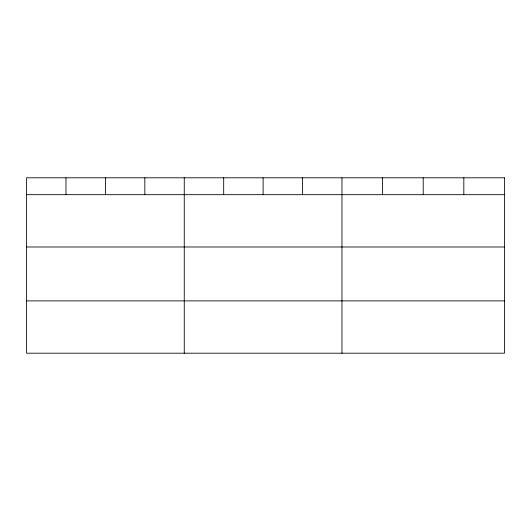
<?xml version="1.0" encoding="UTF-8"?>
<svg xmlns="http://www.w3.org/2000/svg" width="531" height="531" viewBox="0 0 531 531"><rect width="100%" height="100%" fill="white"/><g stroke="black" fill="none" stroke-linecap="round" stroke-linejoin="round"><path stroke-width="0.8" d="M26.55 194.678L504.45 194.678M26.55 246.988L504.45 246.988M26.55 300.885L504.45 300.885M463.828 177.799L463.828 194.678M423.207 177.799L423.207 194.678M382.585 177.799L382.585 194.678M341.964 177.799L341.964 353.201M302.537 177.799L302.537 194.678M263.11 177.799L263.11 194.678M223.684 177.799L223.684 194.678M184.257 177.799L184.257 353.201M144.83 177.799L144.83 194.678M105.403 177.799L105.403 194.678M65.977 177.799L65.977 194.678M504.45 177.799L26.55 177.799L26.55 353.201L504.45 353.201L504.45 177.799"/></g></svg>
